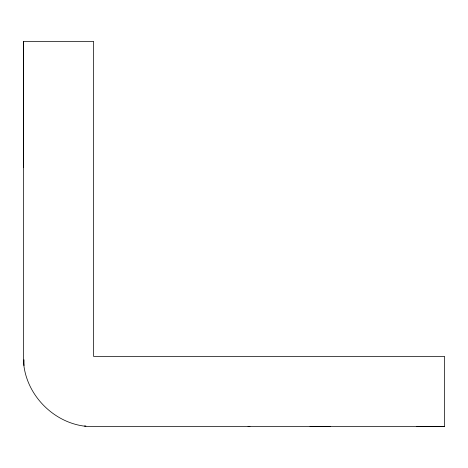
<?xml version="1.0" encoding="UTF-8"?>
<svg xmlns="http://www.w3.org/2000/svg" width="468" height="468" viewBox="0 0 468 468"><rect width="100%" height="100%" fill="white"/><g stroke="black" fill="none" stroke-linecap="round" stroke-linejoin="round"><path stroke-width="0.7" d="M23.4 41.371L93.6 41.371L93.6 356.429L444.6 356.429L444.6 426.629L93.6 426.629C56.078 427.419 22.61 393.951 23.4 356.429L23.4 41.371L23.634 167.702M84.439 426.026L85.896 426.032M416.842 426.582L444.6 426.629M310.015 426.582L330.706 426.629M248.04 426.594L249.953 426.629M23.991 359.752L24.003 365.59"/></g></svg>
